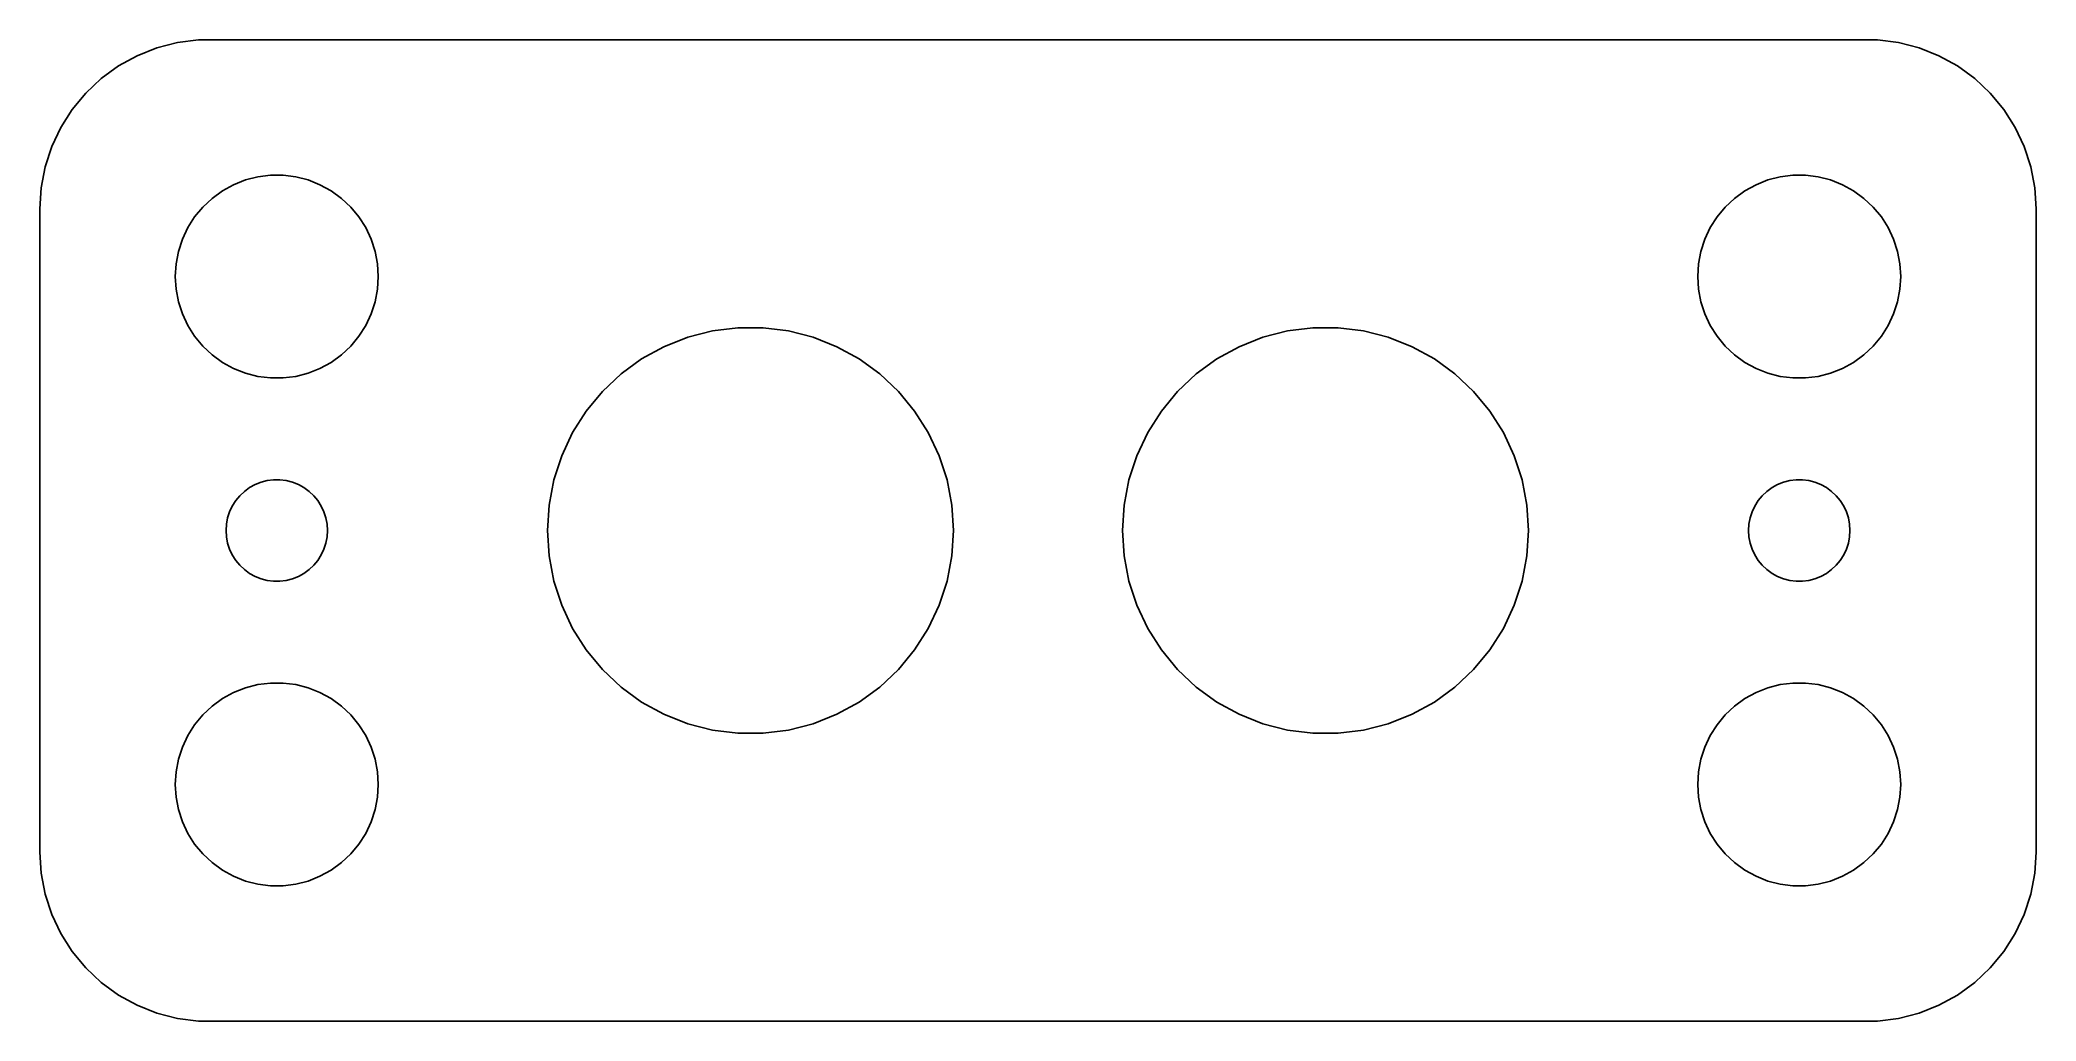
# Model space of a CAD drawing. Header units: metres. Extents: x -29.5 to 29.5, y -14.5 to 14.5.
import ezdxf

# ---------------------------------------------------------------- set-up
doc = ezdxf.new("R2010")
doc.units = ezdxf.units.M

msp = doc.modelspace()

# ---------------------------------------------------------------- linework, layer by layer
for p, q in [((-26.0451, 14.2553), (-26.6289, 14.0241)), ((-25.4369, 14.4114), (-26.0451, 14.2553)), ((-24.8139, 14.4901), (-25.4369, 14.4114)), ((24.8139, 14.4901), (-24.8139, 14.4901)), ((25.4369, 14.4114), (24.8139, 14.4901)), ((26.0451, 14.2553), (25.4369, 14.4114)), ((26.6289, 14.0241), (26.0451, 14.2553)), ((-27.1791, 13.7216), (-27.6871, 13.3526)), ((-26.6289, 14.0241), (-27.1791, 13.7216)), ((27.1791, 13.7216), (26.6289, 14.0241)), ((27.6871, 13.3526), (27.1791, 13.7216)), ((-27.6871, 13.3526), (-28.1448, 12.9227)), ((28.1448, 12.9227), (27.6871, 13.3526)), ((-28.5451, 12.4389), (-28.8815, 11.9088)), ((-28.1448, 12.9227), (-28.5451, 12.4389)), ((28.5451, 12.4389), (28.1448, 12.9227)), ((28.8815, 11.9088), (28.5451, 12.4389)), ((-28.8815, 11.9088), (-29.1489, 11.3406)), ((29.1489, 11.3406), (28.8815, 11.9088)), ((-29.1489, 11.3406), (-29.3429, 10.7434)), ((29.3429, 10.7434), (29.1489, 11.3406)), ((-29.3429, 10.7434), (-29.4606, 10.1267)), ((29.4606, 10.1267), (29.3429, 10.7434)), ((-29.4606, 10.1267), (-29.5, 9.5)), ((-24.4123, 9.81154), (-24.1075, 10.033)), ((-24.1075, 10.033), (-23.7773, 10.2145)), ((-23.7773, 10.2145), (-23.427, 10.3532)), ((-23.427, 10.3532), (-23.0621, 10.4469)), ((-23.0621, 10.4469), (-22.6884, 10.4941)), ((-22.6884, 10.4941), (-22.3116, 10.4941)), ((-22.3116, 10.4941), (-21.9379, 10.4469)), ((-21.9379, 10.4469), (-21.5729, 10.3532)), ((-21.5729, 10.3532), (-21.2227, 10.2145)), ((-21.2227, 10.2145), (-20.8925, 10.033)), ((-20.8925, 10.033), (-20.5877, 9.81154)), ((20.5877, 9.81154), (20.8925, 10.033)), ((20.8925, 10.033), (21.2227, 10.2145)), ((21.2227, 10.2145), (21.5729, 10.3532)), ((21.5729, 10.3532), (21.9379, 10.4469)), ((21.9379, 10.4469), (22.3116, 10.4941)), ((22.3116, 10.4941), (22.6884, 10.4941)), ((22.6884, 10.4941), (23.0621, 10.4469)), ((23.0621, 10.4469), (23.427, 10.3532)), ((23.427, 10.3532), (23.7773, 10.2145)), ((23.7773, 10.2145), (24.1075, 10.033)), ((24.1075, 10.033), (24.4123, 9.81154)), ((29.5, 9.5), (29.4606, 10.1267)), ((-29.5, 9.5), (-29.5, -9.5)), ((-24.927, 9.26335), (-24.6869, 9.55363)), ((-24.6869, 9.55363), (-24.4123, 9.81154)), ((-20.5877, 9.81154), (-20.3131, 9.55363)), ((-20.3131, 9.55363), (-20.0729, 9.26335)), ((20.0729, 9.26335), (20.3131, 9.55363)), ((20.3131, 9.55363), (20.5877, 9.81154)), ((24.4123, 9.81154), (24.6869, 9.55363)), ((24.6869, 9.55363), (24.927, 9.26335)), ((29.5, -9.5), (29.5, 9.5)), ((-25.2893, 8.60437), (-25.1289, 8.94525)), ((-25.1289, 8.94525), (-24.927, 9.26335)), ((-20.0729, 9.26335), (-19.8711, 8.94525)), ((-19.8711, 8.94525), (-19.7107, 8.60437)), ((19.7107, 8.60437), (19.8711, 8.94525)), ((19.8711, 8.94525), (20.0729, 9.26335)), ((24.927, 9.26335), (25.1289, 8.94525)), ((25.1289, 8.94525), (25.2893, 8.60437)), ((-25.4057, 8.24606), (-25.2893, 8.60437)), ((-19.7107, 8.60437), (-19.5942, 8.24606)), ((19.5942, 8.24606), (19.7107, 8.60437)), ((25.2893, 8.60437), (25.4057, 8.24606)), ((-25.5, 7.5), (-25.4763, 7.87599)), ((-25.4763, 7.87599), (-25.4057, 8.24606)), ((-19.5942, 8.24606), (-19.5237, 7.87599)), ((-19.5237, 7.87599), (-19.5, 7.5)), ((19.5, 7.5), (19.5237, 7.87599)), ((19.5237, 7.87599), (19.5942, 8.24606)), ((25.4057, 8.24606), (25.4763, 7.87599)), ((25.4763, 7.87599), (25.5, 7.5)), ((-25.4763, 7.12399), (-25.5, 7.5)), ((-25.4057, 6.75392), (-25.4763, 7.12399)), ((-19.5237, 7.12399), (-19.5942, 6.75392)), ((-19.5, 7.5), (-19.5237, 7.12399)), ((19.5237, 7.12399), (19.5, 7.5)), ((19.5942, 6.75392), (19.5237, 7.12399)), ((25.4763, 7.12399), (25.4057, 6.75392)), ((25.5, 7.5), (25.4763, 7.12399)), ((-25.2893, 6.39561), (-25.4057, 6.75392)), ((-19.5942, 6.75392), (-19.7107, 6.39561)), ((19.7107, 6.39561), (19.5942, 6.75392)), ((25.4057, 6.75392), (25.2893, 6.39561)), ((-25.1289, 6.05473), (-25.2893, 6.39561)), ((-24.927, 5.73663), (-25.1289, 6.05473)), ((-19.8711, 6.05473), (-20.0729, 5.73663)), ((-19.7107, 6.39561), (-19.8711, 6.05473)), ((-9.62428, 5.89372), (-8.87674, 5.98816)), ((-8.87674, 5.98816), (-8.12325, 5.98816)), ((-8.12325, 5.98816), (-7.3757, 5.89372)), ((7.3757, 5.89372), (8.12325, 5.98816)), ((8.12325, 5.98816), (8.87674, 5.98816)), ((8.87674, 5.98816), (9.62428, 5.89372)), ((19.8711, 6.05473), (19.7107, 6.39561)), ((20.0729, 5.73663), (19.8711, 6.05473)), ((25.1289, 6.05473), (24.927, 5.73663)), ((25.2893, 6.39561), (25.1289, 6.05473)), ((-24.6869, 5.44635), (-24.927, 5.73663)), ((-24.4123, 5.18845), (-24.6869, 5.44635)), ((-20.3131, 5.44635), (-20.5877, 5.18845)), ((-20.0729, 5.73663), (-20.3131, 5.44635)), ((-11.715, 5.06596), (-11.0547, 5.42896)), ((-11.0547, 5.42896), (-10.3541, 5.70633)), ((-10.3541, 5.70633), (-9.62428, 5.89372)), ((-7.3757, 5.89372), (-6.64589, 5.70633)), ((-6.64589, 5.70633), (-5.94531, 5.42896)), ((-5.94531, 5.42896), (-5.28503, 5.06596)), ((5.28503, 5.06596), (5.94531, 5.42896)), ((5.94531, 5.42896), (6.64589, 5.70633)), ((6.64589, 5.70633), (7.3757, 5.89372)), ((9.62428, 5.89372), (10.3541, 5.70633)), ((10.3541, 5.70633), (11.0547, 5.42896)), ((11.0547, 5.42896), (11.715, 5.06596)), ((20.3131, 5.44635), (20.0729, 5.73663)), ((20.5877, 5.18845), (20.3131, 5.44635)), ((24.6869, 5.44635), (24.4123, 5.18845)), ((24.927, 5.73663), (24.6869, 5.44635)), ((-24.1075, 4.96701), (-24.4123, 5.18845)), ((-23.7773, 4.78551), (-24.1075, 4.96701)), ((-23.427, 4.64682), (-23.7773, 4.78551)), ((-21.2227, 4.78551), (-21.5729, 4.64682)), ((-20.8925, 4.96701), (-21.2227, 4.78551)), ((-20.5877, 5.18845), (-20.8925, 4.96701)), ((-12.3245, 4.62308), (-11.715, 5.06596)), ((-5.28503, 5.06596), (-4.67545, 4.62308)), ((4.67545, 4.62308), (5.28503, 5.06596)), ((11.715, 5.06596), (12.3245, 4.62308)), ((20.8925, 4.96701), (20.5877, 5.18845)), ((21.2227, 4.78551), (20.8925, 4.96701)), ((21.5729, 4.64682), (21.2227, 4.78551)), ((23.7773, 4.78551), (23.427, 4.64682)), ((24.1075, 4.96701), (23.7773, 4.78551)), ((24.4123, 5.18845), (24.1075, 4.96701)), ((-23.0621, 4.55313), (-23.427, 4.64682)), ((-22.6884, 4.50591), (-23.0621, 4.55313)), ((-22.3116, 4.50591), (-22.6884, 4.50591)), ((-21.9379, 4.55313), (-22.3116, 4.50591)), ((-21.5729, 4.64682), (-21.9379, 4.55313)), ((-12.8738, 4.10727), (-12.3245, 4.62308)), ((-4.67545, 4.62308), (-4.12617, 4.10727)), ((4.12617, 4.10727), (4.67545, 4.62308)), ((12.3245, 4.62308), (12.8738, 4.10727)), ((21.9379, 4.55313), (21.5729, 4.64682)), ((22.3116, 4.50591), (21.9379, 4.55313)), ((22.6884, 4.50591), (22.3116, 4.50591)), ((23.0621, 4.55313), (22.6884, 4.50591)), ((23.427, 4.64682), (23.0621, 4.55313)), ((-13.3541, 3.5267), (-12.8738, 4.10727)), ((-4.12617, 4.10727), (-3.64589, 3.5267)), ((3.64589, 3.5267), (4.12617, 4.10727)), ((12.8738, 4.10727), (13.3541, 3.5267)), ((-13.7578, 2.89052), (-13.3541, 3.5267)), ((-3.64589, 3.5267), (-3.24216, 2.89052)), ((3.24216, 2.89052), (3.64589, 3.5267)), ((13.3541, 3.5267), (13.7578, 2.89052)), ((-14.0786, 2.20874), (-13.7578, 2.89052)), ((-3.24216, 2.89052), (-2.92134, 2.20874)), ((2.92134, 2.20874), (3.24216, 2.89052)), ((13.7578, 2.89052), (14.0786, 2.20874)), ((-14.3115, 1.49213), (-14.0786, 2.20874)), ((-2.92134, 2.20874), (-2.68849, 1.49213)), ((2.68849, 1.49213), (2.92134, 2.20874)), ((14.0786, 2.20874), (14.3115, 1.49213)), ((-23.4561, 1.15576), (-23.3037, 1.26648)), ((-23.3037, 1.26648), (-23.1387, 1.35724)), ((-23.1387, 1.35724), (-22.9635, 1.42657)), ((-22.9635, 1.42657), (-22.7811, 1.47342)), ((-22.7811, 1.47342), (-22.5942, 1.49704)), ((-22.5942, 1.49704), (-22.4058, 1.49704)), ((-22.4058, 1.49704), (-22.2189, 1.47342)), ((-22.2189, 1.47342), (-22.0365, 1.42657)), ((-22.0365, 1.42657), (-21.8613, 1.35724)), ((-21.8613, 1.35724), (-21.6963, 1.26648)), ((-21.6963, 1.26648), (-21.5439, 1.15576)), ((-14.4527, 0.751999), (-14.3115, 1.49213)), ((-2.68849, 1.49213), (-2.5473, 0.751999)), ((2.5473, 0.751999), (2.68849, 1.49213)), ((14.3115, 1.49213), (14.4527, 0.751999)), ((21.5439, 1.15576), (21.6963, 1.26648)), ((21.6963, 1.26648), (21.8613, 1.35724)), ((21.8613, 1.35724), (22.0365, 1.42657)), ((22.0365, 1.42657), (22.2189, 1.47342)), ((22.2189, 1.47342), (22.4058, 1.49704)), ((22.4058, 1.49704), (22.5942, 1.49704)), ((22.5942, 1.49704), (22.7811, 1.47342)), ((22.7811, 1.47342), (22.9635, 1.42657)), ((22.9635, 1.42657), (23.1387, 1.35724)), ((23.1387, 1.35724), (23.3037, 1.26648)), ((23.3037, 1.26648), (23.4561, 1.15576)), ((-23.8947, 0.552185), (-23.8145, 0.722626)), ((-23.8145, 0.722626), (-23.7135, 0.881668)), ((-23.7135, 0.881668), (-23.5934, 1.02681)), ((-23.5934, 1.02681), (-23.4561, 1.15576)), ((-21.5439, 1.15576), (-21.4065, 1.02681)), ((-21.4065, 1.02681), (-21.2865, 0.881668)), ((-21.2865, 0.881668), (-21.1855, 0.722626)), ((-21.1855, 0.722626), (-21.1053, 0.552185)), ((-14.5, 0), (-14.4527, 0.751999)), ((-2.5473, 0.751999), (-2.5, 0)), ((2.5, 0), (2.5473, 0.751999)), ((14.4527, 0.751999), (14.5, 0)), ((21.1053, 0.552185), (21.1855, 0.722626)), ((21.1855, 0.722626), (21.2865, 0.881668)), ((21.2865, 0.881668), (21.4065, 1.02681)), ((21.4065, 1.02681), (21.5439, 1.15576)), ((23.4561, 1.15576), (23.5934, 1.02681)), ((23.5934, 1.02681), (23.7135, 0.881668)), ((23.7135, 0.881668), (23.8145, 0.722626)), ((23.8145, 0.722626), (23.8947, 0.552185)), ((-24, 0), (-23.9882, 0.187988)), ((-23.9882, -0.187988), (-24, 0)), ((-23.9882, 0.187988), (-23.9529, 0.373032)), ((-23.9529, 0.373032), (-23.8947, 0.552185)), ((-21.1053, 0.552185), (-21.0471, 0.373032)), ((-21.0471, 0.373032), (-21.0118, 0.187988)), ((-21.0118, 0.187988), (-21, 0)), ((-21, 0), (-21.0118, -0.187988)), ((-14.4527, -0.751999), (-14.5, 0)), ((-2.5, 0), (-2.5473, -0.751999)), ((2.5473, -0.751999), (2.5, 0)), ((14.5, 0), (14.4527, -0.751999)), ((21, 0), (21.0118, 0.187988)), ((21.0118, -0.187988), (21, 0)), ((21.0118, 0.187988), (21.0471, 0.373032)), ((21.0471, 0.373032), (21.1053, 0.552185)), ((23.8947, 0.552185), (23.9529, 0.373032)), ((23.9529, 0.373032), (23.9882, 0.187988)), ((23.9882, 0.187988), (24, 0)), ((24, 0), (23.9882, -0.187988)), ((-23.9529, -0.373032), (-23.9882, -0.187988)), ((-23.8947, -0.552185), (-23.9529, -0.373032)), ((-23.8145, -0.722626), (-23.8947, -0.552185)), ((-21.1053, -0.552185), (-21.1855, -0.722626)), ((-21.0471, -0.373032), (-21.1053, -0.552185)), ((-21.0118, -0.187988), (-21.0471, -0.373032)), ((21.0471, -0.373032), (21.0118, -0.187988)), ((21.1053, -0.552185), (21.0471, -0.373032)), ((21.1855, -0.722626), (21.1053, -0.552185)), ((23.8947, -0.552185), (23.8145, -0.722626)), ((23.9529, -0.373032), (23.8947, -0.552185)), ((23.9882, -0.187988), (23.9529, -0.373032)), ((-23.7135, -0.881668), (-23.8145, -0.722626)), ((-23.5934, -1.02681), (-23.7135, -0.881668)), ((-23.4561, -1.15576), (-23.5934, -1.02681)), ((-23.3037, -1.26648), (-23.4561, -1.15576)), ((-21.5439, -1.15576), (-21.6963, -1.26648)), ((-21.4065, -1.02681), (-21.5439, -1.15576)), ((-21.2865, -0.881668), (-21.4065, -1.02681)), ((-21.1855, -0.722626), (-21.2865, -0.881668)), ((-14.3115, -1.49213), (-14.4527, -0.751999)), ((-2.5473, -0.751999), (-2.68849, -1.49213)), ((2.68849, -1.49213), (2.5473, -0.751999)), ((14.4527, -0.751999), (14.3115, -1.49213)), ((21.2865, -0.881668), (21.1855, -0.722626)), ((21.4065, -1.02681), (21.2865, -0.881668)), ((21.5439, -1.15576), (21.4065, -1.02681)), ((21.6963, -1.26648), (21.5439, -1.15576)), ((23.4561, -1.15576), (23.3037, -1.26648)), ((23.5934, -1.02681), (23.4561, -1.15576)), ((23.7135, -0.881668), (23.5934, -1.02681)), ((23.8145, -0.722626), (23.7135, -0.881668)), ((-23.1387, -1.35724), (-23.3037, -1.26648)), ((-22.9635, -1.42657), (-23.1387, -1.35724)), ((-22.7811, -1.47342), (-22.9635, -1.42657)), ((-22.5942, -1.49704), (-22.7811, -1.47342)), ((-22.4058, -1.49704), (-22.5942, -1.49704)), ((-22.2189, -1.47342), (-22.4058, -1.49704)), ((-22.0365, -1.42657), (-22.2189, -1.47342)), ((-21.8613, -1.35724), (-22.0365, -1.42657)), ((-21.6963, -1.26648), (-21.8613, -1.35724)), ((-14.0786, -2.20874), (-14.3115, -1.49213)), ((-2.68849, -1.49213), (-2.92134, -2.20874)), ((2.92134, -2.20874), (2.68849, -1.49213)), ((14.3115, -1.49213), (14.0786, -2.20874)), ((21.8613, -1.35724), (21.6963, -1.26648)), ((22.0365, -1.42657), (21.8613, -1.35724)), ((22.2189, -1.47342), (22.0365, -1.42657)), ((22.4058, -1.49704), (22.2189, -1.47342)), ((22.5942, -1.49704), (22.4058, -1.49704)), ((22.7811, -1.47342), (22.5942, -1.49704)), ((22.9635, -1.42657), (22.7811, -1.47342)), ((23.1387, -1.35724), (22.9635, -1.42657)), ((23.3037, -1.26648), (23.1387, -1.35724)), ((-13.7578, -2.89052), (-14.0786, -2.20874)), ((-2.92134, -2.20874), (-3.24216, -2.89052)), ((3.24216, -2.89052), (2.92134, -2.20874)), ((14.0786, -2.20874), (13.7578, -2.89052)), ((-13.3541, -3.5267), (-13.7578, -2.89052)), ((-3.24216, -2.89052), (-3.64589, -3.5267)), ((3.64589, -3.5267), (3.24216, -2.89052)), ((13.7578, -2.89052), (13.3541, -3.5267)), ((-12.8738, -4.10727), (-13.3541, -3.5267)), ((-3.64589, -3.5267), (-4.12617, -4.10727)), ((4.12617, -4.10727), (3.64589, -3.5267)), ((13.3541, -3.5267), (12.8738, -4.10727)), ((-12.3245, -4.62308), (-12.8738, -4.10727)), ((-4.12617, -4.10727), (-4.67545, -4.62308)), ((4.67545, -4.62308), (4.12617, -4.10727)), ((12.8738, -4.10727), (12.3245, -4.62308)), ((-23.7773, -4.78551), (-23.427, -4.64682)), ((-23.427, -4.64682), (-23.0621, -4.55313)), ((-23.0621, -4.55313), (-22.6884, -4.50591)), ((-22.6884, -4.50591), (-22.3116, -4.50591)), ((-22.3116, -4.50591), (-21.9379, -4.55313)), ((-21.9379, -4.55313), (-21.5729, -4.64682)), ((-21.5729, -4.64682), (-21.2227, -4.78551)), ((-11.715, -5.06596), (-12.3245, -4.62308)), ((-4.67545, -4.62308), (-5.28503, -5.06596)), ((5.28503, -5.06596), (4.67545, -4.62308)), ((12.3245, -4.62308), (11.715, -5.06596)), ((21.2227, -4.78551), (21.5729, -4.64682)), ((21.5729, -4.64682), (21.9379, -4.55313)), ((21.9379, -4.55313), (22.3116, -4.50591)), ((22.3116, -4.50591), (22.6884, -4.50591)), ((22.6884, -4.50591), (23.0621, -4.55313)), ((23.0621, -4.55313), (23.427, -4.64682)), ((23.427, -4.64682), (23.7773, -4.78551)), ((-24.6869, -5.44635), (-24.4123, -5.18845)), ((-24.4123, -5.18845), (-24.1075, -4.96701)), ((-24.1075, -4.96701), (-23.7773, -4.78551)), ((-21.2227, -4.78551), (-20.8925, -4.96701)), ((-20.8925, -4.96701), (-20.5877, -5.18845)), ((-20.5877, -5.18845), (-20.3131, -5.44635)), ((-11.0547, -5.42896), (-11.715, -5.06596)), ((-5.28503, -5.06596), (-5.94531, -5.42896)), ((5.94531, -5.42896), (5.28503, -5.06596)), ((11.715, -5.06596), (11.0547, -5.42896)), ((20.3131, -5.44635), (20.5877, -5.18845)), ((20.5877, -5.18845), (20.8925, -4.96701)), ((20.8925, -4.96701), (21.2227, -4.78551)), ((23.7773, -4.78551), (24.1075, -4.96701)), ((24.1075, -4.96701), (24.4123, -5.18845)), ((24.4123, -5.18845), (24.6869, -5.44635)), ((-25.1289, -6.05473), (-24.927, -5.73663)), ((-24.927, -5.73663), (-24.6869, -5.44635)), ((-20.3131, -5.44635), (-20.0729, -5.73663)), ((-20.0729, -5.73663), (-19.8711, -6.05473)), ((-10.3541, -5.70633), (-11.0547, -5.42896)), ((-9.62428, -5.89372), (-10.3541, -5.70633)), ((-8.87674, -5.98816), (-9.62428, -5.89372)), ((-7.3757, -5.89372), (-8.12325, -5.98816)), ((-6.64589, -5.70633), (-7.3757, -5.89372)), ((-5.94531, -5.42896), (-6.64589, -5.70633)), ((6.64589, -5.70633), (5.94531, -5.42896)), ((7.3757, -5.89372), (6.64589, -5.70633)), ((8.12325, -5.98816), (7.3757, -5.89372)), ((9.62428, -5.89372), (8.87674, -5.98816)), ((10.3541, -5.70633), (9.62428, -5.89372)), ((11.0547, -5.42896), (10.3541, -5.70633)), ((19.8711, -6.05473), (20.0729, -5.73663)), ((20.0729, -5.73663), (20.3131, -5.44635)), ((24.6869, -5.44635), (24.927, -5.73663)), ((24.927, -5.73663), (25.1289, -6.05473)), ((-25.4057, -6.75392), (-25.2893, -6.39561)), ((-25.2893, -6.39561), (-25.1289, -6.05473)), ((-19.8711, -6.05473), (-19.7107, -6.39561)), ((-19.7107, -6.39561), (-19.5942, -6.75392)), ((-8.12325, -5.98816), (-8.87674, -5.98816)), ((8.87674, -5.98816), (8.12325, -5.98816)), ((19.5942, -6.75392), (19.7107, -6.39561)), ((19.7107, -6.39561), (19.8711, -6.05473)), ((25.1289, -6.05473), (25.2893, -6.39561)), ((25.2893, -6.39561), (25.4057, -6.75392)), ((-25.4763, -7.12399), (-25.4057, -6.75392)), ((-19.5942, -6.75392), (-19.5237, -7.12399)), ((19.5237, -7.12399), (19.5942, -6.75392)), ((25.4057, -6.75392), (25.4763, -7.12399)), ((-25.5, -7.5), (-25.4763, -7.12399)), ((-25.4763, -7.87599), (-25.5, -7.5)), ((-19.5237, -7.12399), (-19.5, -7.5)), ((-19.5, -7.5), (-19.5237, -7.87599)), ((19.5, -7.5), (19.5237, -7.12399)), ((19.5237, -7.87599), (19.5, -7.5)), ((25.4763, -7.12399), (25.5, -7.5)), ((25.5, -7.5), (25.4763, -7.87599)), ((-25.4057, -8.24606), (-25.4763, -7.87599)), ((-25.2893, -8.60437), (-25.4057, -8.24606)), ((-19.5942, -8.24606), (-19.7107, -8.60437)), ((-19.5237, -7.87599), (-19.5942, -8.24606)), ((19.5942, -8.24606), (19.5237, -7.87599)), ((19.7107, -8.60437), (19.5942, -8.24606)), ((25.4057, -8.24606), (25.2893, -8.60437)), ((25.4763, -7.87599), (25.4057, -8.24606)), ((-25.1289, -8.94525), (-25.2893, -8.60437)), ((-19.7107, -8.60437), (-19.8711, -8.94525)), ((19.8711, -8.94525), (19.7107, -8.60437)), ((25.2893, -8.60437), (25.1289, -8.94525)), ((-24.927, -9.26335), (-25.1289, -8.94525)), ((-24.6869, -9.55363), (-24.927, -9.26335)), ((-20.0729, -9.26335), (-20.3131, -9.55363)), ((-19.8711, -8.94525), (-20.0729, -9.26335)), ((20.0729, -9.26335), (19.8711, -8.94525)), ((20.3131, -9.55363), (20.0729, -9.26335)), ((24.927, -9.26335), (24.6869, -9.55363)), ((25.1289, -8.94525), (24.927, -9.26335)), ((-29.5, -9.5), (-29.4606, -10.1267)), ((-24.4123, -9.81154), (-24.6869, -9.55363)), ((-24.1075, -10.033), (-24.4123, -9.81154)), ((-20.5877, -9.81154), (-20.8925, -10.033)), ((-20.3131, -9.55363), (-20.5877, -9.81154)), ((20.5877, -9.81154), (20.3131, -9.55363)), ((20.8925, -10.033), (20.5877, -9.81154)), ((24.4123, -9.81154), (24.1075, -10.033)), ((24.6869, -9.55363), (24.4123, -9.81154)), ((29.4606, -10.1267), (29.5, -9.5)), ((-29.4606, -10.1267), (-29.3429, -10.7434)), ((-23.7773, -10.2145), (-24.1075, -10.033)), ((-23.427, -10.3532), (-23.7773, -10.2145)), ((-23.0621, -10.4469), (-23.427, -10.3532)), ((-22.6884, -10.4941), (-23.0621, -10.4469)), ((-22.3116, -10.4941), (-22.6884, -10.4941)), ((-21.9379, -10.4469), (-22.3116, -10.4941)), ((-21.5729, -10.3532), (-21.9379, -10.4469)), ((-21.2227, -10.2145), (-21.5729, -10.3532)), ((-20.8925, -10.033), (-21.2227, -10.2145)), ((21.2227, -10.2145), (20.8925, -10.033)), ((21.5729, -10.3532), (21.2227, -10.2145)), ((21.9379, -10.4469), (21.5729, -10.3532)), ((22.3116, -10.4941), (21.9379, -10.4469)), ((22.6884, -10.4941), (22.3116, -10.4941)), ((23.0621, -10.4469), (22.6884, -10.4941)), ((23.427, -10.3532), (23.0621, -10.4469)), ((23.7773, -10.2145), (23.427, -10.3532)), ((24.1075, -10.033), (23.7773, -10.2145)), ((29.3429, -10.7434), (29.4606, -10.1267)), ((-29.3429, -10.7434), (-29.1489, -11.3406)), ((29.1489, -11.3406), (29.3429, -10.7434)), ((-29.1489, -11.3406), (-28.8815, -11.9088)), ((28.8815, -11.9088), (29.1489, -11.3406)), ((-28.8815, -11.9088), (-28.5451, -12.4389)), ((28.5451, -12.4389), (28.8815, -11.9088)), ((-28.5451, -12.4389), (-28.1448, -12.9227)), ((-28.1448, -12.9227), (-27.6871, -13.3526)), ((27.6871, -13.3526), (28.1448, -12.9227)), ((28.1448, -12.9227), (28.5451, -12.4389)), ((-27.6871, -13.3526), (-27.1791, -13.7216)), ((27.1791, -13.7216), (27.6871, -13.3526)), ((-27.1791, -13.7216), (-26.6289, -14.0241)), ((-26.6289, -14.0241), (-26.0451, -14.2553)), ((26.0451, -14.2553), (26.6289, -14.0241)), ((26.6289, -14.0241), (27.1791, -13.7216)), ((-26.0451, -14.2553), (-25.4369, -14.4114)), ((-25.4369, -14.4114), (-24.8139, -14.4901)), ((-24.8139, -14.4901), (24.8139, -14.4901)), ((24.8139, -14.4901), (25.4369, -14.4114)), ((25.4369, -14.4114), (26.0451, -14.2553))]:
    msp.add_line(p, q)

doc.saveas('drawing.dxf')
